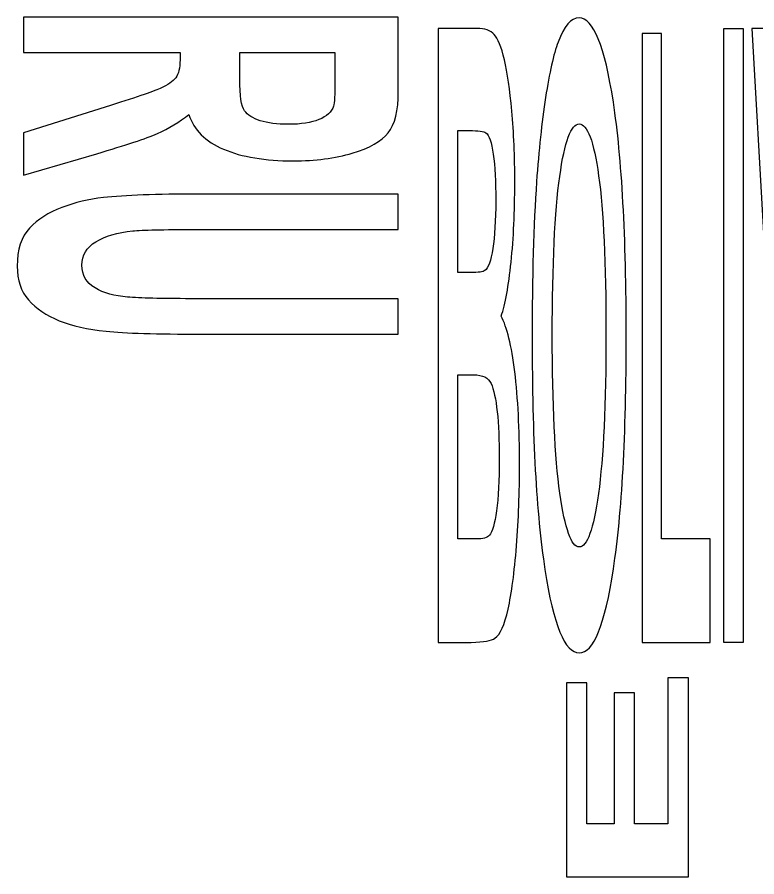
# Model space of a CAD drawing. Header units: centimetres. Extents: x -12.1 to 12.1, y -5 to 6.2.
# Drawn here: x -8.537 to -7.396, y -2.559 to -1.233 of the extents above; entities that cross this region are included whole.
import ezdxf

# ---------------------------------------------------------------- set-up
doc = ezdxf.new("R2010")
doc.units = ezdxf.units.CM
doc.header["$MEASUREMENT"] = 0
doc.layers.add('Layer 1', color=7, linetype='Continuous')

msp = doc.modelspace()

# ---------------------------------------------------------------- linework, layer by layer
at = {"layer": 'Layer 1', "color": 250}
for points, knots in [([(-8.52758, -1.23292), (-8.52758, -1.23292), (-7.94904, -1.23292), (-7.94904, -1.23292), (-7.94904, -1.23292), (-7.94904, -1.23292), (-7.94904, -1.34811), (-7.94904, -1.34811), (-7.94904, -1.34811), (-7.94904, -1.37708), (-7.95423, -1.39814), (-7.96462, -1.4113), (-7.96462, -1.4113), (-7.97502, -1.4244), (-7.99348, -1.43491), (-8.02006, -1.4428), (-8.02006, -1.4428), (-8.04665, -1.45067), (-8.07702, -1.45463), (-8.11121, -1.45463), (-8.11121, -1.45463), (-8.15462, -1.45463), (-8.1905, -1.44863), (-8.21877, -1.43672), (-8.21877, -1.43672), (-8.24704, -1.42475), (-8.26487, -1.40687), (-8.27224, -1.38308), (-8.27224, -1.38308), (-8.28697, -1.3949), (-8.30316, -1.40466), (-8.32077, -1.41238), (-8.32077, -1.41238), (-8.33842, -1.42006), (-8.36973, -1.43046), (-8.41471, -1.44353), (-8.41471, -1.44353), (-8.41471, -1.44353), (-8.52758, -1.47661), (-8.52758, -1.47661), (-8.52758, -1.47661), (-8.52758, -1.47661), (-8.52758, -1.41118), (-8.52758, -1.41118), (-8.52758, -1.41118), (-8.52758, -1.41118), (-8.40167, -1.37158), (-8.40167, -1.37158), (-8.40167, -1.37158), (-8.35668, -1.35755), (-8.32835, -1.34794), (-8.31664, -1.34275), (-8.31664, -1.34275), (-8.30493, -1.3376), (-8.2969, -1.3321), (-8.29256, -1.3263), (-8.29256, -1.3263), (-8.28822, -1.32053), (-8.28604, -1.31131), (-8.28604, -1.29875), (-8.28604, -1.29875), (-8.28604, -1.29875), (-8.28604, -1.28766), (-8.28604, -1.28766), (-8.28604, -1.28766), (-8.28604, -1.28766), (-8.52758, -1.28766), (-8.52758, -1.28766), (-8.52758, -1.28766), (-8.52758, -1.28766), (-8.52758, -1.23292), (-8.52758, -1.23292)], [0, 0, 0, 0, 0.0526316, 0.0526316, 0.0526316, 0.0526316, 0.1052632, 0.1052632, 0.1052632, 0.1052632, 0.1578947, 0.1578947, 0.1578947, 0.1578947, 0.2105263, 0.2105263, 0.2105263, 0.2105263, 0.2631579, 0.2631579, 0.2631579, 0.2631579, 0.3157895, 0.3157895, 0.3157895, 0.3157895, 0.3684211, 0.3684211, 0.3684211, 0.3684211, 0.4210526, 0.4210526, 0.4210526, 0.4210526, 0.4736842, 0.4736842, 0.4736842, 0.4736842, 0.5263158, 0.5263158, 0.5263158, 0.5263158, 0.5789474, 0.5789474, 0.5789474, 0.5789474, 0.6315789, 0.6315789, 0.6315789, 0.6315789, 0.6842105, 0.6842105, 0.6842105, 0.6842105, 0.7368421, 0.7368421, 0.7368421, 0.7368421, 0.7894737, 0.7894737, 0.7894737, 0.7894737, 0.8421053, 0.8421053, 0.8421053, 0.8421053, 0.8947368, 0.8947368, 0.8947368, 0.8947368, 1, 1, 1, 1]), ([(-7.74244, -1.7298), (-7.74244, -1.63328), (-7.74017, -1.55229), (-7.73563, -1.48677), (-7.73563, -1.48677), (-7.73222, -1.43853), (-7.72756, -1.39519), (-7.72168, -1.35684), (-7.72168, -1.35684), (-7.7158, -1.31847), (-7.70934, -1.29002), (-7.70232, -1.2715), (-7.70232, -1.2715), (-7.69297, -1.24654), (-7.68223, -1.23402), (-7.67003, -1.23402), (-7.67003, -1.23402), (-7.64798, -1.23402), (-7.63031, -1.27732), (-7.61706, -1.36395), (-7.61706, -1.36395), (-7.60384, -1.45058), (-7.5972, -1.57102), (-7.5972, -1.72529), (-7.5972, -1.72529), (-7.5972, -1.87828), (-7.60378, -1.99793), (-7.61691, -2.08435), (-7.61691, -2.08435), (-7.63005, -2.17075), (-7.64764, -2.21393), (-7.66962, -2.21393), (-7.66962, -2.21393), (-7.69189, -2.21393), (-7.7096, -2.17098), (-7.72276, -2.08502), (-7.72276, -2.08502), (-7.73589, -1.99904), (-7.74244, -1.88064), (-7.74244, -1.7298)], [0, 0, 0, 0, 0.0909091, 0.0909091, 0.0909091, 0.0909091, 0.1818182, 0.1818182, 0.1818182, 0.1818182, 0.2727273, 0.2727273, 0.2727273, 0.2727273, 0.3636364, 0.3636364, 0.3636364, 0.3636364, 0.4545455, 0.4545455, 0.4545455, 0.4545455, 0.5454545, 0.5454545, 0.5454545, 0.5454545, 0.6363636, 0.6363636, 0.6363636, 0.6363636, 0.7272727, 0.7272727, 0.7272727, 0.7272727, 0.8181818, 0.8181818, 0.8181818, 0.8181818, 1, 1, 1, 1]), ([(-7.88731, -1.25018), (-7.88731, -1.25018), (-7.82744, -1.25018), (-7.82744, -1.25018), (-7.82744, -1.25018), (-7.81562, -1.25018), (-7.80677, -1.2533), (-7.80094, -1.25956), (-7.80094, -1.25956), (-7.79512, -1.26579), (-7.7899, -1.27883), (-7.78531, -1.29867), (-7.78531, -1.29867), (-7.78071, -1.31847), (-7.77686, -1.34488), (-7.77381, -1.37787), (-7.77381, -1.37787), (-7.77075, -1.4108), (-7.76924, -1.44776), (-7.76924, -1.4887), (-7.76924, -1.4887), (-7.76924, -1.5331), (-7.77113, -1.57381), (-7.77488, -1.61085), (-7.77488, -1.61085), (-7.77867, -1.64794), (-7.78382, -1.67569), (-7.79026, -1.69425), (-7.79026, -1.69425), (-7.78115, -1.71108), (-7.77412, -1.73973), (-7.76924, -1.78027), (-7.76924, -1.78027), (-7.76432, -1.82074), (-7.76186, -1.86835), (-7.76186, -1.92306), (-7.76186, -1.92306), (-7.76186, -1.96619), (-7.76344, -2.00809), (-7.76661, -2.0488), (-7.76661, -2.0488), (-7.76979, -2.08953), (-7.7741, -2.12206), (-7.7796, -2.14641), (-7.7796, -2.14641), (-7.78508, -2.17075), (-7.79183, -2.18574), (-7.79987, -2.19133), (-7.79987, -2.19133), (-7.8049, -2.19477), (-7.81708, -2.19693), (-7.83635, -2.1978), (-7.83635, -2.1978), (-7.83635, -2.1978), (-7.88731, -2.1978), (-7.88731, -2.1978), (-7.88731, -2.1978), (-7.88731, -2.1978), (-7.88731, -1.25018), (-7.88731, -1.25018)], [0, 0, 0, 0, 0.0625, 0.0625, 0.0625, 0.0625, 0.125, 0.125, 0.125, 0.125, 0.1875, 0.1875, 0.1875, 0.1875, 0.25, 0.25, 0.25, 0.25, 0.3125, 0.3125, 0.3125, 0.3125, 0.375, 0.375, 0.375, 0.375, 0.4375, 0.4375, 0.4375, 0.4375, 0.5, 0.5, 0.5, 0.5, 0.5625, 0.5625, 0.5625, 0.5625, 0.625, 0.625, 0.625, 0.625, 0.6875, 0.6875, 0.6875, 0.6875, 0.75, 0.75, 0.75, 0.75, 0.8125, 0.8125, 0.8125, 0.8125, 0.875, 0.875, 0.875, 0.875, 1, 1, 1, 1]), ([(-7.57279, -2.1978), (-7.57279, -2.1978), (-7.57279, -1.25793), (-7.57279, -1.25793), (-7.57279, -1.25793), (-7.57279, -1.25793), (-7.54254, -1.25793), (-7.54254, -1.25793), (-7.54254, -1.25793), (-7.54254, -1.25793), (-7.54254, -2.03811), (-7.54254, -2.03811), (-7.54254, -2.03811), (-7.54254, -2.03811), (-7.46736, -2.03811), (-7.46736, -2.03811), (-7.46736, -2.03811), (-7.46736, -2.03811), (-7.46736, -2.1978), (-7.46736, -2.1978), (-7.46736, -2.1978), (-7.46736, -2.1978), (-7.57279, -2.1978), (-7.57279, -2.1978)], [0, 0, 0, 0, 0.1428571, 0.1428571, 0.1428571, 0.1428571, 0.2857143, 0.2857143, 0.2857143, 0.2857143, 0.4285714, 0.4285714, 0.4285714, 0.4285714, 0.5714286, 0.5714286, 0.5714286, 0.5714286, 0.7142857, 0.7142857, 0.7142857, 0.7142857, 1, 1, 1, 1]), ([(-7.44671, -2.1978), (-7.44671, -2.1978), (-7.41649, -2.1978), (-7.41649, -2.1978), (-7.41649, -2.1978), (-7.41649, -2.1978), (-7.41649, -1.25018), (-7.41649, -1.25018), (-7.41649, -1.25018), (-7.41649, -1.25018), (-7.44671, -1.25018), (-7.44671, -1.25018), (-7.44671, -1.25018), (-7.44671, -1.25018), (-7.44671, -2.1978), (-7.44671, -2.1978)], [0, 0, 0, 0, 0.2, 0.2, 0.2, 0.2, 0.4, 0.4, 0.4, 0.4, 0.6, 0.6, 0.6, 0.6, 1, 1, 1, 1]), ([(-7.34945, -2.1978), (-7.34945, -2.1978), (-7.40301, -1.25018), (-7.40301, -1.25018), (-7.40301, -1.25018), (-7.40301, -1.25018), (-7.37022, -1.25018), (-7.37022, -1.25018), (-7.37022, -1.25018), (-7.37022, -1.25018), (-7.3323, -1.95152), (-7.3323, -1.95152), (-7.3323, -1.95152), (-7.3323, -1.95152), (-7.29564, -1.25018), (-7.29564, -1.25018), (-7.29564, -1.25018), (-7.29564, -1.25018), (-7.26355, -1.25018), (-7.26355, -1.25018), (-7.26355, -1.25018), (-7.26355, -1.25018), (-7.3172, -2.1978), (-7.3172, -2.1978), (-7.3172, -2.1978), (-7.3172, -2.1978), (-7.34945, -2.1978), (-7.34945, -2.1978)], [0, 0, 0, 0, 0.125, 0.125, 0.125, 0.125, 0.25, 0.25, 0.25, 0.25, 0.375, 0.375, 0.375, 0.375, 0.5, 0.5, 0.5, 0.5, 0.625, 0.625, 0.625, 0.625, 0.75, 0.75, 0.75, 0.75, 1, 1, 1, 1]), ([(-8.1937, -1.28766), (-8.1937, -1.28766), (-8.1937, -1.32814), (-8.1937, -1.32814), (-8.1937, -1.32814), (-8.1937, -1.35443), (-8.19134, -1.37079), (-8.18659, -1.37735), (-8.18659, -1.37735), (-8.18185, -1.38387), (-8.1737, -1.38896), (-8.16213, -1.39266), (-8.16213, -1.39266), (-8.15055, -1.39639), (-8.13608, -1.39822), (-8.11872, -1.39822), (-8.11872, -1.39822), (-8.09927, -1.39822), (-8.08355, -1.3958), (-8.07158, -1.39094), (-8.07158, -1.39094), (-8.05958, -1.38606), (-8.05204, -1.37918), (-8.04886, -1.3703), (-8.04886, -1.3703), (-8.04755, -1.36584), (-8.04688, -1.35254), (-8.04688, -1.33038), (-8.04688, -1.33038), (-8.04688, -1.33038), (-8.04688, -1.28766), (-8.04688, -1.28766), (-8.04688, -1.28766), (-8.04688, -1.28766), (-8.1937, -1.28766), (-8.1937, -1.28766)], [0, 0, 0, 0, 0.1, 0.1, 0.1, 0.1, 0.2, 0.2, 0.2, 0.2, 0.3, 0.3, 0.3, 0.3, 0.4, 0.4, 0.4, 0.4, 0.5, 0.5, 0.5, 0.5, 0.6, 0.6, 0.6, 0.6, 0.7, 0.7, 0.7, 0.7, 0.8, 0.8, 0.8, 0.8, 1, 1, 1, 1]), ([(-7.71132, -1.72336), (-7.71132, -1.83064), (-7.70739, -1.91197), (-7.69958, -1.96736), (-7.69958, -1.96736), (-7.69175, -2.02277), (-7.68179, -2.05043), (-7.66973, -2.05043), (-7.66973, -2.05043), (-7.65768, -2.05043), (-7.64778, -2.02294), (-7.64006, -1.96802), (-7.64006, -1.96802), (-7.63235, -1.91304), (-7.62847, -1.83064), (-7.62847, -1.72075), (-7.62847, -1.72075), (-7.62847, -1.61213), (-7.63223, -1.53116), (-7.63974, -1.47772), (-7.63974, -1.47772), (-7.64728, -1.42429), (-7.65727, -1.39755), (-7.66973, -1.39755), (-7.66973, -1.39755), (-7.6822, -1.39755), (-7.69224, -1.4246), (-7.69984, -1.47868), (-7.69984, -1.47868), (-7.7075, -1.53276), (-7.71132, -1.61432), (-7.71132, -1.72336)], [0, 0, 0, 0, 0.1111111, 0.1111111, 0.1111111, 0.1111111, 0.2222222, 0.2222222, 0.2222222, 0.2222222, 0.3333333, 0.3333333, 0.3333333, 0.3333333, 0.4444444, 0.4444444, 0.4444444, 0.4444444, 0.5555556, 0.5555556, 0.5555556, 0.5555556, 0.6666667, 0.6666667, 0.6666667, 0.6666667, 0.7777778, 0.7777778, 0.7777778, 0.7777778, 1, 1, 1, 1]), ([(-7.85709, -1.40789), (-7.85709, -1.40789), (-7.85709, -1.62701), (-7.85709, -1.62701), (-7.85709, -1.62701), (-7.85709, -1.62701), (-7.83726, -1.62701), (-7.83726, -1.62701), (-7.83726, -1.62701), (-7.82546, -1.62701), (-7.81815, -1.62596), (-7.8153, -1.62381), (-7.8153, -1.62381), (-7.81012, -1.61994), (-7.80604, -1.6086), (-7.8031, -1.58988), (-7.8031, -1.58988), (-7.80013, -1.57111), (-7.79867, -1.54647), (-7.79867, -1.51586), (-7.79867, -1.51586), (-7.79867, -1.48658), (-7.79992, -1.46275), (-7.80246, -1.44444), (-7.80246, -1.44444), (-7.80502, -1.42612), (-7.80883, -1.415), (-7.81384, -1.41112), (-7.81384, -1.41112), (-7.81687, -1.409), (-7.82546, -1.40789), (-7.8397, -1.40789), (-7.8397, -1.40789), (-7.8397, -1.40789), (-7.85709, -1.40789), (-7.85709, -1.40789)], [0, 0, 0, 0, 0.1, 0.1, 0.1, 0.1, 0.2, 0.2, 0.2, 0.2, 0.3, 0.3, 0.3, 0.3, 0.4, 0.4, 0.4, 0.4, 0.5, 0.5, 0.5, 0.5, 0.6, 0.6, 0.6, 0.6, 0.7, 0.7, 0.7, 0.7, 0.8, 0.8, 0.8, 0.8, 1, 1, 1, 1]), ([(-7.94904, -1.50587), (-7.94904, -1.50587), (-7.94904, -1.56059), (-7.94904, -1.56059), (-7.94904, -1.56059), (-7.94904, -1.56059), (-8.26236, -1.56059), (-8.26236, -1.56059), (-8.26236, -1.56059), (-8.3121, -1.56059), (-8.34433, -1.56123), (-8.35906, -1.5626), (-8.35906, -1.5626), (-8.38274, -1.56496), (-8.40173, -1.57055), (-8.41608, -1.57938), (-8.41608, -1.57938), (-8.43044, -1.5882), (-8.4376, -1.60019), (-8.4376, -1.61554), (-8.4376, -1.61554), (-8.4376, -1.63106), (-8.43082, -1.64274), (-8.41727, -1.65066), (-8.41727, -1.65066), (-8.40373, -1.65852), (-8.38708, -1.66324), (-8.36733, -1.66487), (-8.36733, -1.66487), (-8.34762, -1.6665), (-8.31486, -1.66728), (-8.26906, -1.66728), (-8.26906, -1.66728), (-8.26906, -1.66728), (-7.94904, -1.66728), (-7.94904, -1.66728), (-7.94904, -1.66728), (-7.94904, -1.66728), (-7.94904, -1.722), (-7.94904, -1.722), (-7.94904, -1.722), (-7.94904, -1.722), (-8.2529, -1.722), (-8.2529, -1.722), (-8.2529, -1.722), (-8.32235, -1.722), (-8.37141, -1.72057), (-8.40009, -1.7176), (-8.40009, -1.7176), (-8.42878, -1.71463), (-8.45297, -1.70916), (-8.47271, -1.70123), (-8.47271, -1.70123), (-8.49243, -1.69328), (-8.50816, -1.6826), (-8.51989, -1.66929), (-8.51989, -1.66929), (-8.53159, -1.65598), (-8.53745, -1.63863), (-8.53745, -1.61717), (-8.53745, -1.61717), (-8.53745, -1.59128), (-8.53104, -1.57166), (-8.51829, -1.55832), (-8.51829, -1.55832), (-8.50553, -1.5449), (-8.48897, -1.53433), (-8.46858, -1.52655), (-8.46858, -1.52655), (-8.44817, -1.51877), (-8.4268, -1.51371), (-8.40444, -1.51124), (-8.40444, -1.51124), (-8.37129, -1.50766), (-8.32235, -1.50587), (-8.25764, -1.50587), (-8.25764, -1.50587), (-8.25764, -1.50587), (-7.94904, -1.50587), (-7.94904, -1.50587)], [0, 0, 0, 0, 0.047619, 0.047619, 0.047619, 0.047619, 0.0952381, 0.0952381, 0.0952381, 0.0952381, 0.1428571, 0.1428571, 0.1428571, 0.1428571, 0.1904762, 0.1904762, 0.1904762, 0.1904762, 0.2380952, 0.2380952, 0.2380952, 0.2380952, 0.2857143, 0.2857143, 0.2857143, 0.2857143, 0.3333333, 0.3333333, 0.3333333, 0.3333333, 0.3809524, 0.3809524, 0.3809524, 0.3809524, 0.4285714, 0.4285714, 0.4285714, 0.4285714, 0.4761905, 0.4761905, 0.4761905, 0.4761905, 0.5238095, 0.5238095, 0.5238095, 0.5238095, 0.5714286, 0.5714286, 0.5714286, 0.5714286, 0.6190476, 0.6190476, 0.6190476, 0.6190476, 0.6666667, 0.6666667, 0.6666667, 0.6666667, 0.7142857, 0.7142857, 0.7142857, 0.7142857, 0.7619048, 0.7619048, 0.7619048, 0.7619048, 0.8095238, 0.8095238, 0.8095238, 0.8095238, 0.8571429, 0.8571429, 0.8571429, 0.8571429, 0.9047619, 0.9047619, 0.9047619, 0.9047619, 1, 1, 1, 1]), ([(-7.85709, -1.78475), (-7.85709, -1.78475), (-7.85709, -2.03811), (-7.85709, -2.03811), (-7.85709, -2.03811), (-7.85709, -2.03811), (-7.82907, -2.03811), (-7.82907, -2.03811), (-7.82907, -2.03811), (-7.81818, -2.03811), (-7.81128, -2.03619), (-7.80837, -2.03229), (-7.80837, -2.03229), (-7.80385, -2.02717), (-7.80019, -2.01455), (-7.79739, -1.9945), (-7.79739, -1.9945), (-7.79453, -1.97445), (-7.79314, -1.94764), (-7.79314, -1.91401), (-7.79314, -1.91401), (-7.79314, -1.88559), (-7.79422, -1.86145), (-7.7964, -1.84164), (-7.7964, -1.84164), (-7.79855, -1.82182), (-7.80173, -1.80737), (-7.80587, -1.79832), (-7.80587, -1.79832), (-7.80997, -1.78926), (-7.81891, -1.78475), (-7.83265, -1.78475), (-7.83265, -1.78475), (-7.83265, -1.78475), (-7.85709, -1.78475), (-7.85709, -1.78475)], [0, 0, 0, 0, 0.1, 0.1, 0.1, 0.1, 0.2, 0.2, 0.2, 0.2, 0.3, 0.3, 0.3, 0.3, 0.4, 0.4, 0.4, 0.4, 0.5, 0.5, 0.5, 0.5, 0.6, 0.6, 0.6, 0.6, 0.7, 0.7, 0.7, 0.7, 0.8, 0.8, 0.8, 0.8, 1, 1, 1, 1]), ([(-7.50117, -2.55939), (-7.50117, -2.55939), (-7.68962, -2.55939), (-7.68962, -2.55939), (-7.68962, -2.55939), (-7.68962, -2.55939), (-7.68962, -2.26017), (-7.68962, -2.26017), (-7.68962, -2.26017), (-7.68962, -2.26017), (-7.65776, -2.26017), (-7.65776, -2.26017), (-7.65776, -2.26017), (-7.65776, -2.26017), (-7.65776, -2.47789), (-7.65776, -2.47789), (-7.65776, -2.47789), (-7.65776, -2.47789), (-7.61598, -2.47789), (-7.61598, -2.47789), (-7.61598, -2.47789), (-7.61598, -2.47789), (-7.61598, -2.27531), (-7.61598, -2.27531), (-7.61598, -2.27531), (-7.61598, -2.27531), (-7.58421, -2.27531), (-7.58421, -2.27531), (-7.58421, -2.27531), (-7.58421, -2.27531), (-7.58421, -2.47789), (-7.58421, -2.47789), (-7.58421, -2.47789), (-7.58421, -2.47789), (-7.5329, -2.47789), (-7.5329, -2.47789), (-7.5329, -2.47789), (-7.5329, -2.47789), (-7.5329, -2.25249), (-7.5329, -2.25249), (-7.5329, -2.25249), (-7.5329, -2.25249), (-7.50117, -2.25249), (-7.50117, -2.25249), (-7.50117, -2.25249), (-7.50117, -2.25249), (-7.50117, -2.55939), (-7.50117, -2.55939)], [0, 0, 0, 0, 0.0769231, 0.0769231, 0.0769231, 0.0769231, 0.1538462, 0.1538462, 0.1538462, 0.1538462, 0.2307692, 0.2307692, 0.2307692, 0.2307692, 0.3076923, 0.3076923, 0.3076923, 0.3076923, 0.3846154, 0.3846154, 0.3846154, 0.3846154, 0.4615385, 0.4615385, 0.4615385, 0.4615385, 0.5384615, 0.5384615, 0.5384615, 0.5384615, 0.6153846, 0.6153846, 0.6153846, 0.6153846, 0.6923077, 0.6923077, 0.6923077, 0.6923077, 0.7692308, 0.7692308, 0.7692308, 0.7692308, 0.8461538, 0.8461538, 0.8461538, 0.8461538, 1, 1, 1, 1])]:
    msp.add_open_spline(points, degree=3, knots=knots, dxfattribs=at)

doc.saveas('drawing.dxf')
